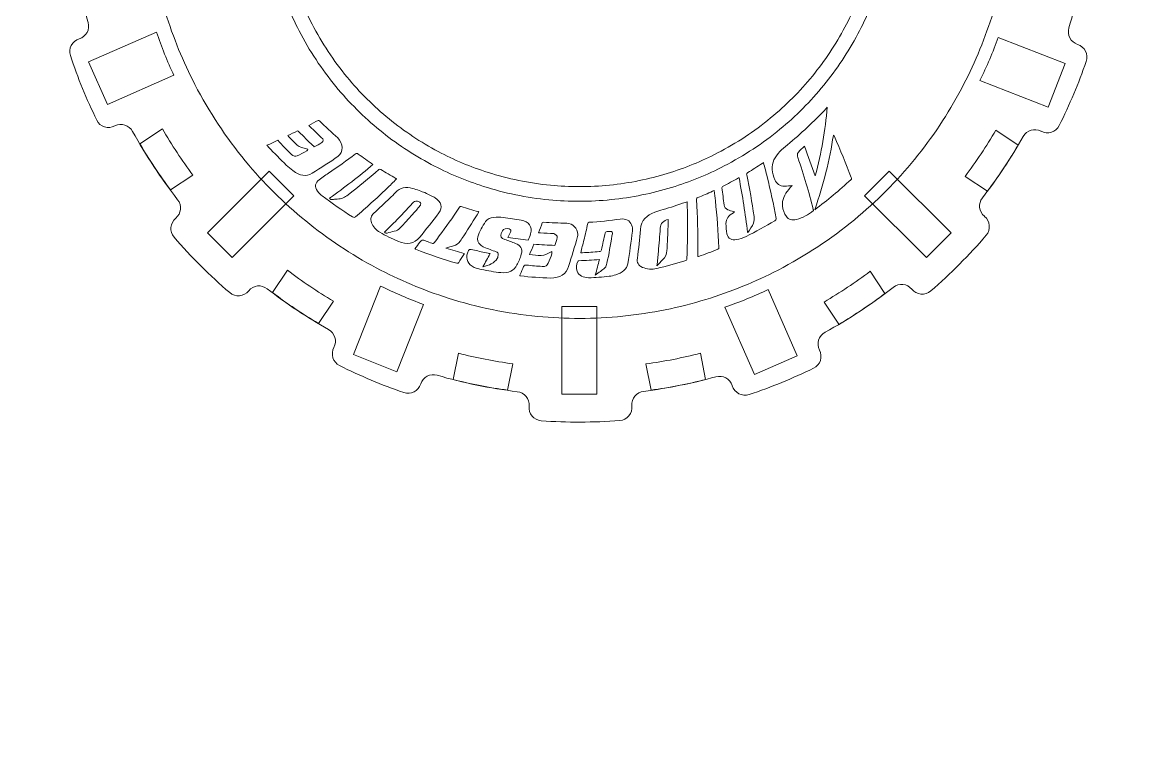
# Model space of a CAD drawing. Header units: centimetres. Extents: x -162 to 162, y -134 to 134.
# Drawn here: x 99.16 to 108.88, y -39.31 to -32.93 of the extents above; entities that cross this region are included whole.
import ezdxf

# ---------------------------------------------------------------- set-up
doc = ezdxf.new("R2010")
doc.units = ezdxf.units.CM
doc.header["$MEASUREMENT"] = 0
doc.layers.add('Capa 1', color=7, linetype='Continuous')
doc.layers.add('GUIDE', color=7, linetype='Continuous')

msp = doc.modelspace()

# ---------------------------------------------------------------- linework, layer by layer
at = {"layer": 'Capa 1', "lineweight": 9}
for points, knots in [([(103.44582, -27.34246), (103.23035, -27.36988), (103.02041, -27.41268), (102.81677, -27.46918), (102.75595, -27.48605), (102.69302, -27.4526), (102.67456, -27.39226), (102.67456, -27.39226), (102.67436, -27.3916), (102.67436, -27.3916), (102.6554, -27.32961), (102.58884, -27.29416), (102.52734, -27.31466), (102.33383, -27.37918), (102.14653, -27.45606), (101.96593, -27.54393), (101.90766, -27.57227), (101.88499, -27.64401), (101.91475, -27.70157), (101.91475, -27.70157), (101.91496, -27.70195), (101.91496, -27.70195), (101.944, -27.75811), (101.92215, -27.82628), (101.86676, -27.85675), (101.65757, -27.9718), (101.45898, -28.10274), (101.27284, -28.24834), (101.22302, -28.28731), (101.15178, -28.28058), (101.11156, -28.23176), (101.11156, -28.23176), (101.11155, -28.23175), (101.11155, -28.23175), (101.07026, -28.18163), (100.99505, -28.17434), (100.94602, -28.21691), (100.77349, -28.36669), (100.6122, -28.52859), (100.46368, -28.70138), (100.42136, -28.75061), (100.42906, -28.82574), (100.47936, -28.86679), (100.47936, -28.86679), (100.47965, -28.86701), (100.47965, -28.86701), (100.52855, -28.90693), (100.53562, -28.97794), (100.49697, -29.02786), (100.36606, -29.19698), (100.24738, -29.37564), (100.1418, -29.56231), (100.11074, -29.61724), (100.04253, -29.63821), (99.98682, -29.60859), (99.98682, -29.60859), (99.98616, -29.60824), (99.98616, -29.60824), (99.92894, -29.57782), (99.8569, -29.5997), (99.82791, -29.65766), (99.73773, -29.83793), (99.65912, -30.0246), (99.5926, -30.21652), (99.57136, -30.2778), (99.60603, -30.34475), (99.66783, -30.36442), (99.66783, -30.36442), (99.66807, -30.3645), (99.66807, -30.3645), (99.72834, -30.38367), (99.76112, -30.44729), (99.74346, -30.50803), (99.67775, -30.73407), (99.62957, -30.9669), (99.60057, -31.20492), (99.59293, -31.2677), (99.53778, -31.31343), (99.47482, -31.30735), (99.47482, -31.30735), (99.47481, -31.30734), (99.47481, -31.30734), (99.41017, -31.30109), (99.35185, -31.34895), (99.3473, -31.41373), (99.33149, -31.6383), (99.33157, -31.86656), (99.34905, -32.09735), (99.35396, -32.16209), (99.41255, -32.20997), (99.47715, -32.20343), (99.47715, -32.20343), (99.47752, -32.20339), (99.47752, -32.20339), (99.54032, -32.19704), (99.59552, -32.24242), (99.60349, -32.30503), (99.63091, -32.5205), (99.6737, -32.73042), (99.7302, -32.93407), (99.74708, -32.99489), (99.71363, -33.05783), (99.65327, -33.07629), (99.65327, -33.07629), (99.65263, -33.07649), (99.65263, -33.07649), (99.59064, -33.09544), (99.55519, -33.162), (99.57569, -33.22349), (99.6402, -33.41702), (99.71708, -33.60432), (99.80495, -33.78492), (99.8333, -33.8432), (99.90503, -33.86587), (99.96259, -33.83609), (99.96259, -33.83609), (99.96298, -33.83589), (99.96298, -33.83589), (100.01913, -33.80685), (100.0873, -33.82869), (100.11777, -33.88409), (100.23283, -34.09328), (100.36377, -34.29188), (100.50936, -34.47801), (100.54833, -34.52782), (100.5416, -34.59907), (100.49279, -34.63928), (100.49279, -34.63928), (100.49277, -34.63929), (100.49277, -34.63929), (100.44266, -34.68059), (100.43536, -34.75579), (100.47794, -34.80483), (100.62773, -34.97735), (100.78962, -35.13864), (100.9624, -35.28715), (101.01164, -35.32947), (101.08676, -35.32177), (101.12781, -35.27147), (101.12781, -35.27147), (101.12804, -35.2712), (101.12804, -35.2712), (101.16796, -35.22228), (101.23896, -35.21522), (101.28888, -35.25386), (101.45801, -35.38478), (101.63667, -35.50348), (101.82333, -35.60905), (101.87826, -35.64012), (101.89923, -35.70831), (101.86961, -35.76403), (101.86961, -35.76403), (101.86927, -35.76468), (101.86927, -35.76468), (101.83885, -35.8219), (101.86073, -35.89393), (101.91869, -35.92293), (102.09895, -36.01311), (102.28561, -36.09171), (102.47753, -36.15823), (102.53882, -36.17947), (102.60577, -36.1448), (102.62544, -36.08299), (102.62544, -36.08299), (102.62551, -36.08277), (102.62551, -36.08277), (102.64469, -36.02249), (102.70831, -35.98972), (102.76904, -36.00737), (102.99508, -36.0731), (103.22793, -36.12126), (103.46594, -36.15026), (103.52873, -36.15791), (103.57445, -36.21305), (103.56837, -36.27601), (103.56837, -36.27601), (103.56836, -36.27605), (103.56836, -36.27605), (103.56212, -36.34068), (103.60998, -36.39899), (103.67475, -36.40355), (103.89932, -36.41935), (104.12759, -36.41928), (104.35838, -36.40179), (104.42312, -36.39689), (104.47099, -36.33829), (104.46445, -36.2737), (104.46445, -36.2737), (104.46442, -36.27333), (104.46442, -36.27333), (104.45806, -36.21053), (104.50344, -36.15533), (104.56606, -36.14736), (104.78152, -36.11994), (104.99144, -36.07713), (105.19509, -36.02063), (105.25591, -36.00376), (105.31885, -36.03721), (105.33731, -36.09756), (105.33731, -36.09756), (105.33751, -36.09821), (105.33751, -36.09821), (105.35647, -36.1602), (105.42302, -36.19566), (105.48452, -36.17515), (105.67805, -36.11063), (105.86534, -36.03375), (106.04594, -35.94589), (106.10421, -35.91755), (106.12689, -35.84581), (106.09711, -35.78825), (106.09711, -35.78825), (106.09692, -35.78785), (106.09692, -35.78785), (106.06787, -35.7317), (106.08972, -35.66354), (106.14511, -35.63306), (106.3543, -35.51801), (106.55289, -35.38708), (106.73903, -35.24148), (106.78884, -35.2025), (106.86009, -35.20924), (106.90031, -35.25806), (106.90031, -35.25806), (106.90031, -35.25806), (106.90031, -35.25806), (106.9416, -35.30818), (107.0168, -35.31548), (107.06584, -35.27291), (107.23838, -35.12312), (107.39965, -34.96123), (107.54819, -34.78843), (107.5905, -34.7392), (107.58279, -34.66407), (107.5325, -34.62302), (107.5325, -34.62302), (107.53222, -34.6228), (107.53222, -34.6228), (107.4833, -34.58288), (107.47625, -34.51187), (107.51489, -34.46195), (107.64581, -34.29284), (107.76449, -34.11418), (107.87006, -33.92751), (107.90113, -33.87258), (107.96932, -33.85161), (108.02504, -33.88123), (108.02504, -33.88123), (108.0257, -33.88158), (108.0257, -33.88158), (108.08291, -33.91199), (108.15494, -33.89011), (108.18394, -33.83216), (108.27413, -33.65189), (108.35273, -33.46522), (108.41925, -33.2733), (108.44048, -33.21202), (108.40582, -33.14507), (108.34402, -33.12541), (108.34402, -33.12541), (108.34379, -33.12533), (108.34379, -33.12533), (108.28352, -33.10615), (108.25074, -33.04253), (108.2684, -32.9818), (108.33412, -32.75575), (108.38229, -32.52291), (108.41129, -32.2849), (108.41894, -32.22212), (108.47409, -32.17639), (108.53704, -32.18247), (108.53704, -32.18247), (108.53707, -32.18247), (108.53707, -32.18247), (108.60171, -32.18872), (108.66001, -32.14086), (108.66457, -32.07608), (108.68036, -31.85151), (108.68028, -31.62325), (108.66281, -31.39247), (108.6579, -31.32773), (108.59931, -31.27985), (108.53471, -31.28639), (108.53471, -31.28639), (108.53435, -31.28643), (108.53435, -31.28643), (108.47155, -31.29278), (108.41635, -31.2474), (108.40838, -31.18479), (108.38096, -30.96932), (108.33816, -30.75939), (108.28166, -30.55574), (108.26478, -30.49493), (108.29823, -30.43199), (108.35858, -30.41353), (108.35858, -30.41353), (108.35923, -30.41333), (108.35923, -30.41333), (108.42121, -30.39438), (108.45666, -30.32782), (108.43617, -30.26633), (108.37166, -30.07281), (108.29478, -29.8855), (108.20692, -29.7049), (108.17857, -29.64663), (108.10684, -29.62395), (108.04927, -29.65373), (108.04927, -29.65373), (108.04887, -29.65394), (108.04887, -29.65394), (107.99273, -29.68298), (107.92456, -29.66113), (107.89409, -29.60574), (107.77902, -29.39655), (107.6481, -29.19795), (107.50249, -29.01182), (107.46352, -28.962), (107.47026, -28.89075), (107.51908, -28.85054), (107.51908, -28.85054), (107.51908, -28.85053), (107.51908, -28.85053), (107.5692, -28.80923), (107.5765, -28.73403), (107.53393, -28.68499), (107.38414, -28.51246), (107.22224, -28.35118), (107.04945, -28.20266), (107.00022, -28.16035), (106.9251, -28.16805), (106.88406, -28.21834), (106.88406, -28.21834), (106.88382, -28.21863), (106.88382, -28.21863), (106.8439, -28.26753), (106.7729, -28.2746), (106.72299, -28.23595), (106.55387, -28.10503), (106.3752, -27.98634), (106.18853, -27.88077), (106.13361, -27.8497), (106.11264, -27.78151), (106.14225, -27.7258), (106.14225, -27.7258), (106.14261, -27.72513), (106.14261, -27.72513), (106.17301, -27.66791), (106.15113, -27.59588), (106.09318, -27.56689), (105.91291, -27.47671), (105.72624, -27.3981), (105.53431, -27.33158), (105.47303, -27.31034), (105.40608, -27.34501), (105.38642, -27.40681), (105.38642, -27.40681), (105.38634, -27.40705), (105.38634, -27.40705), (105.36716, -27.46732), (105.30355, -27.5001), (105.2428, -27.48244), (105.01677, -27.41672), (104.78394, -27.36855), (104.54593, -27.33955), (104.48314, -27.3319), (104.43742, -27.27676), (104.4435, -27.2138), (104.4435, -27.2138), (104.4435, -27.21377), (104.4435, -27.21377), (104.44974, -27.14914), (104.40188, -27.09083), (104.33712, -27.08627), (104.11254, -27.07047), (103.88427, -27.07055), (103.65349, -27.08803), (103.58876, -27.09293), (103.54087, -27.15153), (103.54741, -27.21612), (103.54741, -27.21612), (103.54745, -27.2165), (103.54745, -27.2165), (103.55381, -27.2793), (103.50844, -27.3345), (103.44582, -27.34246)], [0, 0, 0, 0, 0.0078125, 0.0078125, 0.0078125, 0.015625, 0.015625, 0.015625, 0.0234375, 0.0234375, 0.0234375, 0.03125, 0.03125, 0.03125, 0.0390625, 0.0390625, 0.0390625, 0.046875, 0.046875, 0.046875, 0.0546875, 0.0546875, 0.0546875, 0.0625, 0.0625, 0.0625, 0.0703125, 0.0703125, 0.0703125, 0.078125, 0.078125, 0.078125, 0.0859375, 0.0859375, 0.0859375, 0.09375, 0.09375, 0.09375, 0.1015625, 0.1015625, 0.1015625, 0.109375, 0.109375, 0.109375, 0.1171875, 0.1171875, 0.1171875, 0.125, 0.125, 0.125, 0.1328125, 0.1328125, 0.1328125, 0.140625, 0.140625, 0.140625, 0.1484375, 0.1484375, 0.1484375, 0.15625, 0.15625, 0.15625, 0.1640625, 0.1640625, 0.1640625, 0.171875, 0.171875, 0.171875, 0.1796875, 0.1796875, 0.1796875, 0.1875, 0.1875, 0.1875, 0.1953125, 0.1953125, 0.1953125, 0.203125, 0.203125, 0.203125, 0.2109375, 0.2109375, 0.2109375, 0.21875, 0.21875, 0.21875, 0.2265625, 0.2265625, 0.2265625, 0.234375, 0.234375, 0.234375, 0.2421875, 0.2421875, 0.2421875, 0.25, 0.25, 0.25, 0.2578125, 0.2578125, 0.2578125, 0.265625, 0.265625, 0.265625, 0.2734375, 0.2734375, 0.2734375, 0.28125, 0.28125, 0.28125, 0.2890625, 0.2890625, 0.2890625, 0.296875, 0.296875, 0.296875, 0.3046875, 0.3046875, 0.3046875, 0.3125, 0.3125, 0.3125, 0.3203125, 0.3203125, 0.3203125, 0.328125, 0.328125, 0.328125, 0.3359375, 0.3359375, 0.3359375, 0.34375, 0.34375, 0.34375, 0.3515625, 0.3515625, 0.3515625, 0.359375, 0.359375, 0.359375, 0.3671875, 0.3671875, 0.3671875, 0.375, 0.375, 0.375, 0.3828125, 0.3828125, 0.3828125, 0.390625, 0.390625, 0.390625, 0.3984375, 0.3984375, 0.3984375, 0.40625, 0.40625, 0.40625, 0.4140625, 0.4140625, 0.4140625, 0.421875, 0.421875, 0.421875, 0.4296875, 0.4296875, 0.4296875, 0.4375, 0.4375, 0.4375, 0.4453125, 0.4453125, 0.4453125, 0.453125, 0.453125, 0.453125, 0.4609375, 0.4609375, 0.4609375, 0.46875, 0.46875, 0.46875, 0.4765625, 0.4765625, 0.4765625, 0.484375, 0.484375, 0.484375, 0.4921875, 0.4921875, 0.4921875, 0.5, 0.5, 0.5, 0.5078125, 0.5078125, 0.5078125, 0.515625, 0.515625, 0.515625, 0.5234375, 0.5234375, 0.5234375, 0.53125, 0.53125, 0.53125, 0.5390625, 0.5390625, 0.5390625, 0.546875, 0.546875, 0.546875, 0.5546875, 0.5546875, 0.5546875, 0.5625, 0.5625, 0.5625, 0.5703125, 0.5703125, 0.5703125, 0.578125, 0.578125, 0.578125, 0.5859375, 0.5859375, 0.5859375, 0.59375, 0.59375, 0.59375, 0.6015625, 0.6015625, 0.6015625, 0.609375, 0.609375, 0.609375, 0.6171875, 0.6171875, 0.6171875, 0.625, 0.625, 0.625, 0.6328125, 0.6328125, 0.6328125, 0.640625, 0.640625, 0.640625, 0.6484375, 0.6484375, 0.6484375, 0.65625, 0.65625, 0.65625, 0.6640625, 0.6640625, 0.6640625, 0.671875, 0.671875, 0.671875, 0.6796875, 0.6796875, 0.6796875, 0.6875, 0.6875, 0.6875, 0.6953125, 0.6953125, 0.6953125, 0.703125, 0.703125, 0.703125, 0.7109375, 0.7109375, 0.7109375, 0.71875, 0.71875, 0.71875, 0.7265625, 0.7265625, 0.7265625, 0.734375, 0.734375, 0.734375, 0.7421875, 0.7421875, 0.7421875, 0.75, 0.75, 0.75, 0.7578125, 0.7578125, 0.7578125, 0.765625, 0.765625, 0.765625, 0.7734375, 0.7734375, 0.7734375, 0.78125, 0.78125, 0.78125, 0.7890625, 0.7890625, 0.7890625, 0.796875, 0.796875, 0.796875, 0.8046875, 0.8046875, 0.8046875, 0.8125, 0.8125, 0.8125, 0.8203125, 0.8203125, 0.8203125, 0.828125, 0.828125, 0.828125, 0.8359375, 0.8359375, 0.8359375, 0.84375, 0.84375, 0.84375, 0.8515625, 0.8515625, 0.8515625, 0.859375, 0.859375, 0.859375, 0.8671875, 0.8671875, 0.8671875, 0.875, 0.875, 0.875, 0.8828125, 0.8828125, 0.8828125, 0.890625, 0.890625, 0.890625, 0.8984375, 0.8984375, 0.8984375, 0.90625, 0.90625, 0.90625, 0.9140625, 0.9140625, 0.9140625, 0.921875, 0.921875, 0.921875, 0.9296875, 0.9296875, 0.9296875, 0.9375, 0.9375, 0.9375, 0.9453125, 0.9453125, 0.9453125, 0.953125, 0.953125, 0.953125, 0.9609375, 0.9609375, 0.9609375, 0.96875, 0.96875, 0.96875, 0.9765625, 0.9765625, 0.9765625, 0.984375, 0.984375, 0.984375, 0.9921875, 0.9921875, 0.9921875, 1, 1, 1, 1]), ([(104.80025, -29.24882), (104.95128, -29.29696), (105.09687, -29.3583), (105.23531, -29.43205), (105.38666, -29.51268), (105.52965, -29.60765), (105.66202, -29.71569), (105.79525, -29.82439), (105.9176, -29.94634), (106.02746, -30.07944), (106.14452, -30.22124), (106.24669, -30.37618), (106.33236, -30.5417), (106.40409, -30.68028), (106.46425, -30.8262), (106.51073, -30.97875), (106.55975, -31.13961), (106.59427, -31.30742), (106.61185, -31.48107), (106.62954, -31.65583), (106.62931, -31.82824), (106.61321, -31.99669), (106.59538, -32.18333), (106.55759, -32.3649), (106.50202, -32.53923), (106.45387, -32.69026), (106.39254, -32.83586), (106.3188, -32.9743), (106.23817, -33.12563), (106.1432, -33.26863), (106.03516, -33.40102), (105.92645, -33.53422), (105.8045, -33.65658), (105.67141, -33.76643), (105.52959, -33.8835), (105.37466, -33.98567), (105.20914, -34.07134), (105.07056, -34.14307), (104.92465, -34.20322), (104.77209, -34.24971), (104.61123, -34.29872), (104.44343, -34.33324), (104.26977, -34.35082), (104.09501, -34.36851), (103.92261, -34.36828), (103.75415, -34.3522), (103.56751, -34.33437), (103.38592, -34.29657), (103.2116, -34.241), (103.06057, -34.19285), (102.91498, -34.13151), (102.77655, -34.05777), (102.62519, -33.97715), (102.48221, -33.88216), (102.34983, -33.77413), (102.21662, -33.6654), (102.09426, -33.54348), (101.9844, -33.41038), (101.86734, -33.26856), (101.76516, -33.11364), (101.67949, -32.94812), (101.60777, -32.80955), (101.54762, -32.66362), (101.50113, -32.51106), (101.45212, -32.3502), (101.41759, -32.18241), (101.40001, -32.00875), (101.38231, -31.83399), (101.38257, -31.66158), (101.39865, -31.49313), (101.41648, -31.30649), (101.45428, -31.12492), (101.50984, -30.95059), (101.55799, -30.79957), (101.61932, -30.65396), (101.69306, -30.51553), (101.77369, -30.36419), (101.86867, -30.22118), (101.97671, -30.08881), (102.08542, -29.9556), (102.20737, -29.83323), (102.34046, -29.72338), (102.48229, -29.60632), (102.6372, -29.50415), (102.80272, -29.41848), (102.94131, -29.34676), (103.08722, -29.2866), (103.23979, -29.24011), (103.40064, -29.1911), (103.56844, -29.15658), (103.74209, -29.139), (103.91686, -29.12131), (104.08927, -29.12154), (104.25771, -29.13764), (104.44436, -29.15546), (104.62593, -29.19325), (104.80025, -29.24882)], [0, 0, 0, 0, 0.03125, 0.03125, 0.03125, 0.0625, 0.0625, 0.0625, 0.09375, 0.09375, 0.09375, 0.125, 0.125, 0.125, 0.15625, 0.15625, 0.15625, 0.1875, 0.1875, 0.1875, 0.21875, 0.21875, 0.21875, 0.25, 0.25, 0.25, 0.28125, 0.28125, 0.28125, 0.3125, 0.3125, 0.3125, 0.34375, 0.34375, 0.34375, 0.375, 0.375, 0.375, 0.40625, 0.40625, 0.40625, 0.4375, 0.4375, 0.4375, 0.46875, 0.46875, 0.46875, 0.5, 0.5, 0.5, 0.53125, 0.53125, 0.53125, 0.5625, 0.5625, 0.5625, 0.59375, 0.59375, 0.59375, 0.625, 0.625, 0.625, 0.65625, 0.65625, 0.65625, 0.6875, 0.6875, 0.6875, 0.71875, 0.71875, 0.71875, 0.75, 0.75, 0.75, 0.78125, 0.78125, 0.78125, 0.8125, 0.8125, 0.8125, 0.84375, 0.84375, 0.84375, 0.875, 0.875, 0.875, 0.90625, 0.90625, 0.90625, 0.9375, 0.9375, 0.9375, 0.96875, 0.96875, 0.96875, 1, 1, 1, 1]), ([(101.5223, -34.4438), (101.5223, -34.4438), (100.98348, -34.98262), (100.98348, -34.98262), (100.98348, -34.98262), (100.76822, -34.76736), (100.76822, -34.76736), (100.76822, -34.76736), (101.30704, -34.22854), (101.30704, -34.22854), (101.30704, -34.22854), (101.5223, -34.4438), (101.5223, -34.4438)], [0, 0, 0, 0, 0.25, 0.25, 0.25, 0.5, 0.5, 0.5, 0.75, 0.75, 0.75, 1, 1, 1, 1]), ([(106.70482, -34.22854), (106.70482, -34.22854), (107.24363, -34.76736), (107.24363, -34.76736), (107.24363, -34.76736), (107.02837, -34.98262), (107.02837, -34.98262), (107.02837, -34.98262), (106.48956, -34.4438), (106.48956, -34.4438), (106.48956, -34.4438), (106.70482, -34.22854), (106.70482, -34.22854)], [0, 0, 0, 0, 0.25, 0.25, 0.25, 0.5, 0.5, 0.5, 0.75, 0.75, 0.75, 1, 1, 1, 1]), ([(104.15814, -35.40951), (104.15814, -35.40951), (104.15814, -36.17151), (104.15814, -36.17151), (104.15814, -36.17151), (103.85372, -36.17151), (103.85372, -36.17151), (103.85372, -36.17151), (103.85372, -35.40951), (103.85372, -35.40951), (103.85372, -35.40951), (104.15814, -35.40951), (104.15814, -35.40951)], [0, 0, 0, 0, 0.25, 0.25, 0.25, 0.5, 0.5, 0.5, 0.75, 0.75, 0.75, 1, 1, 1, 1])]:
    msp.add_open_spline(points, degree=3, knots=knots, dxfattribs=at)
at = {"layer": 'Capa 1', "color": 4, "lineweight": 9}
for points, knots in [([(105.14832, -28.15503), (105.36554, -28.22427), (105.57492, -28.31248), (105.77402, -28.41855), (105.9917, -28.53452), (106.19734, -28.67109), (106.38772, -28.82648), (106.57932, -28.98282), (106.75529, -29.15821), (106.91329, -29.34962), (107.08164, -29.55357), (107.22859, -29.7764), (107.35181, -30.01446), (107.45496, -30.21376), (107.54148, -30.42361), (107.60833, -30.64302), (107.67884, -30.87437), (107.72848, -31.11571), (107.75376, -31.36546), (107.77921, -31.61679), (107.77887, -31.86476), (107.75572, -32.10702), (107.73007, -32.37544), (107.67573, -32.63658), (107.5958, -32.8873), (107.52656, -33.10452), (107.43836, -33.31391), (107.33229, -33.51302), (107.21633, -33.73067), (107.07975, -33.93632), (106.92437, -34.12672), (106.76802, -34.31829), (106.59263, -34.49427), (106.40121, -34.65227), (106.19726, -34.82062), (105.97444, -34.96757), (105.73638, -35.09079), (105.53707, -35.19394), (105.32723, -35.28045), (105.10782, -35.34731), (104.87648, -35.41781), (104.63514, -35.46744), (104.38538, -35.49273), (104.13404, -35.51818), (103.88609, -35.51785), (103.64382, -35.49471), (103.3754, -35.46907), (103.11423, -35.41471), (102.86352, -35.33478), (102.6463, -35.26554), (102.43693, -35.17732), (102.23784, -35.07127), (102.02015, -34.95531), (101.81452, -34.8187), (101.62413, -34.66333), (101.43254, -34.50697), (101.25656, -34.33161), (101.09856, -34.14019), (100.9302, -33.93623), (100.78326, -33.71342), (100.66004, -33.47536), (100.55689, -33.27607), (100.47039, -33.06619), (100.40353, -32.84679), (100.33303, -32.61543), (100.28337, -32.37412), (100.25809, -32.12436), (100.23264, -31.87303), (100.233, -31.62506), (100.25613, -31.3828), (100.28178, -31.11438), (100.33614, -30.85324), (100.41605, -30.60252), (100.48529, -30.38531), (100.5735, -30.17591), (100.67956, -29.97682), (100.79552, -29.75915), (100.93213, -29.55349), (101.0875, -29.36311), (101.24385, -29.17153), (101.41924, -28.99553), (101.61064, -28.83754), (101.81462, -28.66918), (102.03743, -28.52225), (102.27548, -28.39903), (102.47479, -28.29588), (102.68464, -28.20937), (102.90406, -28.14251), (103.13539, -28.07201), (103.37673, -28.02237), (103.62648, -27.99709), (103.87783, -27.97164), (104.12578, -27.97198), (104.36804, -27.99513), (104.63648, -28.02076), (104.89761, -28.07511), (105.14832, -28.15503)], [0, 0, 0, 0, 0.03125, 0.03125, 0.03125, 0.0625, 0.0625, 0.0625, 0.09375, 0.09375, 0.09375, 0.125, 0.125, 0.125, 0.15625, 0.15625, 0.15625, 0.1875, 0.1875, 0.1875, 0.21875, 0.21875, 0.21875, 0.25, 0.25, 0.25, 0.28125, 0.28125, 0.28125, 0.3125, 0.3125, 0.3125, 0.34375, 0.34375, 0.34375, 0.375, 0.375, 0.375, 0.40625, 0.40625, 0.40625, 0.4375, 0.4375, 0.4375, 0.46875, 0.46875, 0.46875, 0.5, 0.5, 0.5, 0.53125, 0.53125, 0.53125, 0.5625, 0.5625, 0.5625, 0.59375, 0.59375, 0.59375, 0.625, 0.625, 0.625, 0.65625, 0.65625, 0.65625, 0.6875, 0.6875, 0.6875, 0.71875, 0.71875, 0.71875, 0.75, 0.75, 0.75, 0.78125, 0.78125, 0.78125, 0.8125, 0.8125, 0.8125, 0.84375, 0.84375, 0.84375, 0.875, 0.875, 0.875, 0.90625, 0.90625, 0.90625, 0.9375, 0.9375, 0.9375, 0.96875, 0.96875, 0.96875, 1, 1, 1, 1]), ([(104.83889, -29.12737), (104.99728, -29.17786), (105.14995, -29.24218), (105.29512, -29.31952), (105.45384, -29.40407), (105.60378, -29.50366), (105.7426, -29.61696), (105.8823, -29.73095), (106.01061, -29.85883), (106.12581, -29.9984), (106.24857, -30.14711), (106.35571, -30.30959), (106.44555, -30.48316), (106.52076, -30.62848), (106.58385, -30.7815), (106.6326, -30.94147), (106.68401, -31.11016), (106.7202, -31.28613), (106.73864, -31.46823), (106.75719, -31.6515), (106.75694, -31.8323), (106.74006, -32.00894), (106.72136, -32.20466), (106.68174, -32.39506), (106.62346, -32.57787), (106.57297, -32.73626), (106.50866, -32.88894), (106.43132, -33.03411), (106.34677, -33.19281), (106.24718, -33.34276), (106.13389, -33.48159), (106.01989, -33.62128), (105.89201, -33.74959), (105.75244, -33.86479), (105.60372, -33.98755), (105.44125, -34.09469), (105.26768, -34.18453), (105.12235, -34.25975), (104.96935, -34.32282), (104.80937, -34.37158), (104.64068, -34.42298), (104.46471, -34.45917), (104.2826, -34.47761), (104.09934, -34.49616), (103.91855, -34.49592), (103.7419, -34.47905), (103.54618, -34.46036), (103.35575, -34.42072), (103.17295, -34.36244), (103.01457, -34.31196), (102.8619, -34.24763), (102.71674, -34.1703), (102.55801, -34.08575), (102.40808, -33.98615), (102.26925, -33.87286), (102.12956, -33.75885), (102.00124, -33.63099), (101.88604, -33.49142), (101.76329, -33.3427), (101.65614, -33.18023), (101.5663, -33.00666), (101.49109, -32.86135), (101.42801, -32.70832), (101.37926, -32.54834), (101.32786, -32.37965), (101.29165, -32.20369), (101.27322, -32.02159), (101.25466, -31.83832), (101.25493, -31.65752), (101.27179, -31.48088), (101.29049, -31.28516), (101.33013, -31.09476), (101.38839, -30.91195), (101.43888, -30.75357), (101.5032, -30.60088), (101.58053, -30.45572), (101.66508, -30.29701), (101.76469, -30.14705), (101.87798, -30.00823), (101.99198, -29.86854), (102.11986, -29.74022), (102.25942, -29.62502), (102.40815, -29.50226), (102.57061, -29.39513), (102.74418, -29.30529), (102.88951, -29.23007), (103.04252, -29.16699), (103.20251, -29.11824), (103.37118, -29.06684), (103.54716, -29.03065), (103.72926, -29.01221), (103.91252, -28.99366), (104.09332, -28.99391), (104.26996, -29.01078), (104.46569, -29.02948), (104.65609, -29.0691), (104.83889, -29.12737)], [0, 0, 0, 0, 0.03125, 0.03125, 0.03125, 0.0625, 0.0625, 0.0625, 0.09375, 0.09375, 0.09375, 0.125, 0.125, 0.125, 0.15625, 0.15625, 0.15625, 0.1875, 0.1875, 0.1875, 0.21875, 0.21875, 0.21875, 0.25, 0.25, 0.25, 0.28125, 0.28125, 0.28125, 0.3125, 0.3125, 0.3125, 0.34375, 0.34375, 0.34375, 0.375, 0.375, 0.375, 0.40625, 0.40625, 0.40625, 0.4375, 0.4375, 0.4375, 0.46875, 0.46875, 0.46875, 0.5, 0.5, 0.5, 0.53125, 0.53125, 0.53125, 0.5625, 0.5625, 0.5625, 0.59375, 0.59375, 0.59375, 0.625, 0.625, 0.625, 0.65625, 0.65625, 0.65625, 0.6875, 0.6875, 0.6875, 0.71875, 0.71875, 0.71875, 0.75, 0.75, 0.75, 0.78125, 0.78125, 0.78125, 0.8125, 0.8125, 0.8125, 0.84375, 0.84375, 0.84375, 0.875, 0.875, 0.875, 0.90625, 0.90625, 0.90625, 0.9375, 0.9375, 0.9375, 0.96875, 0.96875, 0.96875, 1, 1, 1, 1]), ([(100.47712, -33.39474), (100.47712, -33.39474), (99.89748, -33.64904), (99.89748, -33.64904), (99.89748, -33.64904), (99.73439, -33.27724), (99.73439, -33.27724), (99.73439, -33.27724), (100.32454, -33.01856), (100.32454, -33.01856), (100.36838, -33.14746), (100.42013, -33.27286), (100.47712, -33.39474)], [0, 0, 0, 0, 0.25, 0.25, 0.25, 0.5, 0.5, 0.5, 0.75, 0.75, 0.75, 1, 1, 1, 1]), ([(108.23592, -33.29303), (108.23592, -33.29303), (108.0886, -33.67097), (108.0886, -33.67097), (108.0886, -33.67097), (107.49406, -33.43859), (107.49406, -33.43859), (107.55369, -33.31671), (107.60631, -33.19218), (107.65279, -33.06415), (107.65279, -33.06415), (108.23592, -33.29303), (108.23592, -33.29303)], [0, 0, 0, 0, 0.25, 0.25, 0.25, 0.5, 0.5, 0.5, 0.75, 0.75, 0.75, 1, 1, 1, 1]), ([(100.37656, -33.86185), (100.37656, -33.86185), (100.18123, -33.99128), (100.18123, -33.99128), (100.26293, -34.13015), (100.35125, -34.26466), (100.44711, -34.39332), (100.44711, -34.39332), (100.64227, -34.26404), (100.64227, -34.26404), (100.54604, -34.13566), (100.45785, -34.00103), (100.37656, -33.86185)], [0, 0, 0, 0, 0.25, 0.25, 0.25, 0.5, 0.5, 0.5, 0.75, 0.75, 0.75, 1, 1, 1, 1]), ([(107.36457, -34.27478), (107.36457, -34.27478), (107.55845, -34.40416), (107.55845, -34.40416), (107.65476, -34.27573), (107.7436, -34.14151), (107.82577, -34.00284), (107.82577, -34.00284), (107.63201, -33.87354), (107.63201, -33.87354), (107.55023, -34.0125), (107.46126, -34.14665), (107.36457, -34.27478)], [0, 0, 0, 0, 0.25, 0.25, 0.25, 0.5, 0.5, 0.5, 0.75, 0.75, 0.75, 1, 1, 1, 1]), ([(101.46548, -35.09233), (101.46548, -35.09233), (101.33481, -35.28655), (101.33481, -35.28655), (101.46285, -35.38331), (101.59637, -35.47309), (101.73471, -35.55575), (101.73471, -35.55575), (101.86529, -35.36168), (101.86529, -35.36168), (101.72668, -35.27939), (101.59321, -35.18951), (101.46548, -35.09233)], [0, 0, 0, 0, 0.25, 0.25, 0.25, 0.5, 0.5, 0.5, 0.75, 0.75, 0.75, 1, 1, 1, 1]), ([(106.13665, -35.36935), (106.13665, -35.36935), (106.266, -35.56318), (106.266, -35.56318), (106.40463, -35.48096), (106.5388, -35.39203), (106.66719, -35.29567), (106.66719, -35.29567), (106.53777, -35.10178), (106.53777, -35.10178), (106.40969, -35.1985), (106.27558, -35.28756), (106.13665, -35.36935)], [0, 0, 0, 0, 0.25, 0.25, 0.25, 0.5, 0.5, 0.5, 0.75, 0.75, 0.75, 1, 1, 1, 1]), ([(102.65007, -35.39056), (102.65007, -35.39056), (102.41681, -35.97635), (102.41681, -35.97635), (102.41681, -35.97635), (102.03888, -35.8255), (102.03888, -35.8255), (102.03888, -35.8255), (102.27651, -35.23009), (102.27651, -35.23009), (102.39752, -35.28973), (102.52203, -35.34321), (102.65007, -35.39056)], [0, 0, 0, 0, 0.25, 0.25, 0.25, 0.5, 0.5, 0.5, 0.75, 0.75, 0.75, 1, 1, 1, 1]), ([(105.90248, -35.83691), (105.90248, -35.83691), (105.53067, -36.00003), (105.53067, -36.00003), (105.53067, -36.00003), (105.27375, -35.41424), (105.27375, -35.41424), (105.40265, -35.36952), (105.52806, -35.31867), (105.64994, -35.26079), (105.64994, -35.26079), (105.90248, -35.83691), (105.90248, -35.83691)], [0, 0, 0, 0, 0.25, 0.25, 0.25, 0.5, 0.5, 0.5, 0.75, 0.75, 0.75, 1, 1, 1, 1]), ([(102.95348, -35.81544), (102.95348, -35.81544), (102.90801, -36.04432), (102.90801, -36.04432), (103.06257, -36.0837), (103.22058, -36.11424), (103.38115, -36.13693), (103.38115, -36.13693), (103.42665, -35.90791), (103.42665, -35.90791), (103.26594, -35.88568), (103.10784, -35.85532), (102.95348, -35.81544)], [0, 0, 0, 0, 0.25, 0.25, 0.25, 0.5, 0.5, 0.5, 0.75, 0.75, 0.75, 1, 1, 1, 1]), ([(104.58647, -35.90819), (104.58647, -35.90819), (104.63177, -36.13702), (104.63177, -36.13702), (104.79233, -36.11436), (104.95034, -36.08384), (105.10489, -36.04448), (105.10489, -36.04448), (105.05967, -35.81605), (105.05967, -35.81605), (104.90532, -35.85583), (104.74717, -35.88604), (104.58647, -35.90819)], [0, 0, 0, 0, 0.25, 0.25, 0.25, 0.5, 0.5, 0.5, 0.75, 0.75, 0.75, 1, 1, 1, 1])]:
    msp.add_open_spline(points, degree=3, knots=knots, dxfattribs=at)
at = {"layer": 'Capa 1', "color": 2, "lineweight": 9}
for points, knots in [([(105.85792, -34.35365), (105.83704, -34.35659), (105.81516, -34.36141), (105.79426, -34.36148), (105.75048, -34.3616), (105.72279, -34.34048), (105.70779, -34.30428), (105.69617, -34.27628), (105.6876, -34.24738), (105.68516, -34.21599), (105.68048, -34.15516), (105.70664, -34.10489), (105.75176, -34.05962), (105.77253, -34.03879), (105.79453, -34.0187), (105.81738, -34.00005), (105.93469, -33.90435), (106.04738, -33.79942), (106.15364, -33.68425), (106.15638, -33.68129), (106.15933, -33.67855), (106.16475, -33.6731), (106.1478, -33.87141), (106.11315, -34.07011), (106.06029, -34.26894), (106.05948, -34.26918), (106.05867, -34.26941), (106.05786, -34.26965), (106.02935, -34.18413), (105.99906, -34.09959), (105.96556, -34.01277), (105.94735, -34.03073), (105.92909, -34.04583), (105.91395, -34.06333), (105.90099, -34.07828), (105.90305, -34.09508), (105.90849, -34.11083), (105.9346, -34.18627), (105.95889, -34.26268), (105.98176, -34.33982), (106.0036, -34.41347), (106.02403, -34.48783), (106.04307, -34.56284), (106.04386, -34.56597), (106.04448, -34.56917), (106.04529, -34.57289), (105.99884, -34.60748), (105.95047, -34.63625), (105.89729, -34.6506), (105.85678, -34.6615), (105.82858, -34.65046), (105.80927, -34.62533), (105.78879, -34.5987), (105.77873, -34.56686), (105.77487, -34.53196), (105.7692, -34.48012), (105.79367, -34.43378), (105.8292, -34.3883), (105.83886, -34.37595), (105.84935, -34.3641), (105.85792, -34.35365)], [0, 0, 0, 0, 0.05, 0.05, 0.05, 0.1, 0.1, 0.1, 0.15, 0.15, 0.15, 0.2, 0.2, 0.2, 0.25, 0.25, 0.25, 0.3, 0.3, 0.3, 0.35, 0.35, 0.35, 0.4, 0.4, 0.4, 0.45, 0.45, 0.45, 0.5, 0.5, 0.5, 0.55, 0.55, 0.55, 0.6, 0.6, 0.6, 0.65, 0.65, 0.65, 0.7, 0.7, 0.7, 0.75, 0.75, 0.75, 0.8, 0.8, 0.8, 0.85, 0.85, 0.85, 0.9, 0.9, 0.9, 0.95, 0.95, 0.95, 1, 1, 1, 1]), ([(101.65179, -33.83047), (101.67983, -33.81559), (101.70594, -33.8012), (101.7323, -33.78726), (101.73461, -33.78604), (101.74066, -33.78794), (101.7431, -33.79036), (101.79528, -33.84218), (101.84961, -33.89078), (101.90271, -33.93993), (101.95196, -33.98555), (101.95398, -34.06612), (101.90594, -34.10022), (101.83226, -34.15153), (101.75614, -34.19999), (101.67956, -34.24798), (101.62955, -34.27944), (101.57337, -34.27169), (101.51283, -34.22501), (101.4931, -34.20977), (101.47368, -34.19365), (101.45538, -34.17632), (101.40259, -34.12631), (101.35147, -34.07373), (101.30136, -34.01948), (101.2974, -34.01519), (101.29345, -34.01091), (101.28712, -34.00398), (101.31896, -33.98961), (101.34924, -33.97559), (101.38019, -33.96091), (101.40035, -33.98258), (101.42034, -34.00355), (101.44052, -34.02419), (101.4604, -34.04452), (101.48032, -34.06472), (101.50076, -34.08422), (101.51777, -34.10043), (101.53331, -34.10409), (101.54958, -34.09624), (101.57792, -34.08256), (101.60611, -34.06866), (101.63353, -34.05364), (101.63784, -34.05128), (101.63913, -34.04451), (101.64302, -34.0377), (101.62576, -34.03358), (101.61295, -34.03032), (101.60013, -34.02714), (101.57674, -34.02132), (101.55552, -34.00896), (101.53682, -33.99047), (101.51402, -33.96792), (101.4916, -33.94481), (101.46826, -33.9202), (101.49688, -33.90643), (101.52429, -33.89261), (101.55213, -33.87955), (101.55449, -33.87845), (101.5617, -33.88303), (101.56514, -33.88653), (101.60501, -33.92704), (101.64534, -33.9666), (101.68648, -34.00483), (101.69035, -34.00843), (101.69423, -34.01202), (101.69891, -34.01633), (101.72088, -34.00457), (101.74307, -33.99384), (101.76347, -33.98068), (101.78225, -33.96851), (101.7806, -33.95463), (101.75997, -33.9353), (101.72782, -33.90511), (101.69571, -33.87456), (101.66425, -33.84303), (101.66062, -33.83938), (101.65698, -33.83573), (101.65179, -33.83047)], [0, 0, 0, 0, 0.0384615, 0.0384615, 0.0384615, 0.0769231, 0.0769231, 0.0769231, 0.1153846, 0.1153846, 0.1153846, 0.1538462, 0.1538462, 0.1538462, 0.1923077, 0.1923077, 0.1923077, 0.2307692, 0.2307692, 0.2307692, 0.2692308, 0.2692308, 0.2692308, 0.3076923, 0.3076923, 0.3076923, 0.3461538, 0.3461538, 0.3461538, 0.3846154, 0.3846154, 0.3846154, 0.4230769, 0.4230769, 0.4230769, 0.4615385, 0.4615385, 0.4615385, 0.5, 0.5, 0.5, 0.5384615, 0.5384615, 0.5384615, 0.5769231, 0.5769231, 0.5769231, 0.6153846, 0.6153846, 0.6153846, 0.6538462, 0.6538462, 0.6538462, 0.6923077, 0.6923077, 0.6923077, 0.7307692, 0.7307692, 0.7307692, 0.7692308, 0.7692308, 0.7692308, 0.8076923, 0.8076923, 0.8076923, 0.8461538, 0.8461538, 0.8461538, 0.8846154, 0.8846154, 0.8846154, 0.9230769, 0.9230769, 0.9230769, 0.9615385, 0.9615385, 0.9615385, 1, 1, 1, 1]), ([(106.22041, -33.91707), (106.2224, -33.92073), (106.2246, -33.92426), (106.22633, -33.92809), (106.27892, -34.04479), (106.3279, -34.16401), (106.37305, -34.28559), (106.37502, -34.29091), (106.37891, -34.2954), (106.36994, -34.30372), (106.26985, -34.39625), (106.16637, -34.48269), (106.05546, -34.56509), (106.1316, -34.34734), (106.18486, -34.13144), (106.21785, -33.91794), (106.2187, -33.91765), (106.21956, -33.91736), (106.22041, -33.91707)], [0, 0, 0, 0, 0.1666667, 0.1666667, 0.1666667, 0.3333333, 0.3333333, 0.3333333, 0.5, 0.5, 0.5, 0.6666667, 0.6666667, 0.6666667, 0.8333333, 0.8333333, 0.8333333, 1, 1, 1, 1]), ([(102.20984, -34.17066), (102.08808, -34.27446), (101.96265, -34.37202), (101.83266, -34.46422), (101.83727, -34.47583), (101.84408, -34.47842), (101.85412, -34.47694), (101.86835, -34.47486), (101.88288, -34.47317), (101.89767, -34.47287), (101.93636, -34.47207), (101.96592, -34.4576), (101.99264, -34.43676), (102.08429, -34.36527), (102.17434, -34.29232), (102.26099, -34.21624), (102.26568, -34.21212), (102.26924, -34.20892), (102.27695, -34.21385), (102.32029, -34.24155), (102.36446, -34.26754), (102.40896, -34.29255), (102.41073, -34.29355), (102.41226, -34.29502), (102.41481, -34.29696), (102.38609, -34.32598), (102.35762, -34.35421), (102.32872, -34.38208), (102.2412, -34.4665), (102.15035, -34.54822), (102.0569, -34.62763), (102.04892, -34.63441), (102.04283, -34.63481), (102.03116, -34.6274), (101.94144, -34.5704), (101.85322, -34.50964), (101.76748, -34.44401), (101.75691, -34.43592), (101.74643, -34.42726), (101.73731, -34.41768), (101.70276, -34.38135), (101.69934, -34.34069), (101.7312, -34.31326), (101.75925, -34.28894), (101.79068, -34.26795), (101.8217, -34.24686), (101.90187, -34.19242), (101.98116, -34.13707), (102.05785, -34.07891), (102.06625, -34.07254), (102.07191, -34.0728), (102.08148, -34.0801), (102.12255, -34.11138), (102.16481, -34.14068), (102.20984, -34.17066)], [0, 0, 0, 0, 0.0555556, 0.0555556, 0.0555556, 0.1111111, 0.1111111, 0.1111111, 0.1666667, 0.1666667, 0.1666667, 0.2222222, 0.2222222, 0.2222222, 0.2777778, 0.2777778, 0.2777778, 0.3333333, 0.3333333, 0.3333333, 0.3888889, 0.3888889, 0.3888889, 0.4444444, 0.4444444, 0.4444444, 0.5, 0.5, 0.5, 0.5555556, 0.5555556, 0.5555556, 0.6111111, 0.6111111, 0.6111111, 0.6666667, 0.6666667, 0.6666667, 0.7222222, 0.7222222, 0.7222222, 0.7777778, 0.7777778, 0.7777778, 0.8333333, 0.8333333, 0.8333333, 0.8888889, 0.8888889, 0.8888889, 0.9444444, 0.9444444, 0.9444444, 1, 1, 1, 1]), ([(105.47404, -34.76274), (105.49099, -34.73612), (105.51083, -34.70993), (105.52243, -34.68222), (105.53012, -34.66388), (105.52965, -34.64267), (105.52715, -34.62429), (105.51049, -34.50174), (105.4887, -34.38079), (105.4632, -34.2613), (105.46114, -34.25164), (105.46336, -34.24699), (105.47259, -34.24155), (105.51487, -34.21664), (105.55627, -34.18984), (105.59734, -34.16228), (105.60088, -34.1599), (105.60461, -34.15784), (105.60934, -34.15495), (105.62075, -34.19684), (105.63147, -34.23772), (105.64162, -34.27884), (105.671, -34.3979), (105.69655, -34.5186), (105.71897, -34.64049), (105.72073, -34.65009), (105.71854, -34.65522), (105.70772, -34.66168), (105.62583, -34.71052), (105.5428, -34.75643), (105.45827, -34.79832), (105.43085, -34.81191), (105.40239, -34.82076), (105.37292, -34.82552), (105.33489, -34.83169), (105.29997, -34.82085), (105.28997, -34.7744), (105.28385, -34.7463), (105.28333, -34.71625), (105.2827, -34.68675), (105.28187, -34.64474), (105.30658, -34.61448), (105.34776, -34.59207), (105.35058, -34.59053), (105.35333, -34.58884), (105.35783, -34.5862), (105.35393, -34.58452), (105.35128, -34.58311), (105.34839, -34.58216), (105.33193, -34.57676), (105.31527, -34.57177), (105.29926, -34.56564), (105.28014, -34.55832), (105.26868, -34.54492), (105.26646, -34.52491), (105.26081, -34.47433), (105.25433, -34.42397), (105.24777, -34.37369), (105.24735, -34.37046), (105.25012, -34.36446), (105.25296, -34.36301), (105.29976, -34.33931), (105.34634, -34.31484), (105.3924, -34.28901), (105.39308, -34.28863), (105.39404, -34.28881), (105.39646, -34.28856), (105.42716, -34.4442), (105.45178, -34.60235), (105.47013, -34.76234), (105.47144, -34.76248), (105.47274, -34.76261), (105.47404, -34.76274)], [0, 0, 0, 0, 0.0416667, 0.0416667, 0.0416667, 0.0833333, 0.0833333, 0.0833333, 0.125, 0.125, 0.125, 0.1666667, 0.1666667, 0.1666667, 0.2083333, 0.2083333, 0.2083333, 0.25, 0.25, 0.25, 0.2916667, 0.2916667, 0.2916667, 0.3333333, 0.3333333, 0.3333333, 0.375, 0.375, 0.375, 0.4166667, 0.4166667, 0.4166667, 0.4583333, 0.4583333, 0.4583333, 0.5, 0.5, 0.5, 0.5416667, 0.5416667, 0.5416667, 0.5833333, 0.5833333, 0.5833333, 0.625, 0.625, 0.625, 0.6666667, 0.6666667, 0.6666667, 0.7083333, 0.7083333, 0.7083333, 0.75, 0.75, 0.75, 0.7916667, 0.7916667, 0.7916667, 0.8333333, 0.8333333, 0.8333333, 0.875, 0.875, 0.875, 0.9166667, 0.9166667, 0.9166667, 0.9583333, 0.9583333, 0.9583333, 1, 1, 1, 1]), ([(102.66178, -34.41675), (102.69762, -34.4353), (102.72624, -34.44674), (102.75226, -34.46233), (102.8047, -34.49362), (102.81744, -34.54867), (102.78334, -34.59385), (102.72879, -34.66534), (102.67316, -34.7363), (102.61552, -34.80601), (102.57023, -34.86096), (102.50873, -34.87424), (102.42727, -34.83991), (102.37341, -34.81711), (102.32041, -34.79104), (102.26932, -34.7617), (102.23505, -34.74202), (102.21192, -34.71157), (102.19729, -34.67893), (102.18179, -34.64428), (102.19422, -34.6175), (102.21661, -34.59645), (102.26346, -34.5524), (102.31079, -34.50885), (102.35668, -34.46409), (102.37312, -34.44807), (102.39017, -34.43257), (102.40561, -34.41573), (102.44513, -34.37281), (102.49622, -34.36327), (102.55504, -34.3797), (102.59413, -34.39063), (102.63202, -34.40688), (102.66178, -34.41675)], [0, 0, 0, 0, 0.0909091, 0.0909091, 0.0909091, 0.1818182, 0.1818182, 0.1818182, 0.2727273, 0.2727273, 0.2727273, 0.3636364, 0.3636364, 0.3636364, 0.4545455, 0.4545455, 0.4545455, 0.5454545, 0.5454545, 0.5454545, 0.6363636, 0.6363636, 0.6363636, 0.7272727, 0.7272727, 0.7272727, 0.8181818, 0.8181818, 0.8181818, 0.9090909, 0.9090909, 0.9090909, 1, 1, 1, 1]), ([(105.17951, -34.39795), (105.18352, -34.42903), (105.18712, -34.45783), (105.1903, -34.48673), (105.2051, -34.62138), (105.21529, -34.75726), (105.22106, -34.89408), (105.22133, -34.90032), (105.22221, -34.90542), (105.21241, -34.90933), (105.15679, -34.93145), (105.10092, -34.95262), (105.04459, -34.97209), (105.0428, -34.9727), (105.04087, -34.97288), (105.03706, -34.97366), (105.03736, -34.95232), (105.0374, -34.93154), (105.03762, -34.91074), (105.03917, -34.76545), (105.03554, -34.62096), (105.02618, -34.47768), (105.02552, -34.46754), (105.02832, -34.46287), (105.03865, -34.45885), (105.08149, -34.44218), (105.12369, -34.42359), (105.16569, -34.40434), (105.16957, -34.40256), (105.17345, -34.40077), (105.17951, -34.39795)], [0, 0, 0, 0, 0.1, 0.1, 0.1, 0.2, 0.2, 0.2, 0.3, 0.3, 0.3, 0.4, 0.4, 0.4, 0.5, 0.5, 0.5, 0.6, 0.6, 0.6, 0.7, 0.7, 0.7, 0.8, 0.8, 0.8, 0.9, 0.9, 0.9, 1, 1, 1, 1]), ([(102.31144, -34.76), (102.31776, -34.77062), (102.32439, -34.77167), (102.3335, -34.76897), (102.35397, -34.7629), (102.37421, -34.75598), (102.39563, -34.75234), (102.41657, -34.74877), (102.43182, -34.73963), (102.44434, -34.72635), (102.4823, -34.68607), (102.51945, -34.6452), (102.55602, -34.60396), (102.57706, -34.58022), (102.59801, -34.55643), (102.61861, -34.53239), (102.62495, -34.52499), (102.62791, -34.51617), (102.62259, -34.50669), (102.61717, -34.49705), (102.60788, -34.49353), (102.59637, -34.49193), (102.57728, -34.48927), (102.56512, -34.49581), (102.55393, -34.50839), (102.50502, -34.56333), (102.45404, -34.61674), (102.40217, -34.66952), (102.37236, -34.69986), (102.34225, -34.72998), (102.31144, -34.76)], [0, 0, 0, 0, 0.1, 0.1, 0.1, 0.2, 0.2, 0.2, 0.3, 0.3, 0.3, 0.4, 0.4, 0.4, 0.5, 0.5, 0.5, 0.6, 0.6, 0.6, 0.7, 0.7, 0.7, 0.8, 0.8, 0.8, 0.9, 0.9, 0.9, 1, 1, 1, 1]), ([(104.94399, -34.4956), (104.9454, -34.53006), (104.9465, -34.56228), (104.9472, -34.59456), (104.95005, -34.72644), (104.94823, -34.85913), (104.94254, -34.99231), (104.94208, -35.00325), (104.93759, -35.0077), (104.92507, -35.01147), (104.84414, -35.03573), (104.76268, -35.05743), (104.68081, -35.07669), (104.63591, -35.08725), (104.59397, -35.08302), (104.55539, -35.06755), (104.51694, -35.05207), (104.50722, -35.02202), (104.51129, -34.98826), (104.52137, -34.90466), (104.53298, -34.82114), (104.53868, -34.73764), (104.54458, -34.65443), (104.59557, -34.61436), (104.66205, -34.58784), (104.68568, -34.57844), (104.71031, -34.57114), (104.73478, -34.56394), (104.79977, -34.54481), (104.86451, -34.52428), (104.92858, -34.5012), (104.93295, -34.49963), (104.93733, -34.49804), (104.94399, -34.4956)], [0, 0, 0, 0, 0.0909091, 0.0909091, 0.0909091, 0.1818182, 0.1818182, 0.1818182, 0.2727273, 0.2727273, 0.2727273, 0.3636364, 0.3636364, 0.3636364, 0.4545455, 0.4545455, 0.4545455, 0.5454545, 0.5454545, 0.5454545, 0.6363636, 0.6363636, 0.6363636, 0.7272727, 0.7272727, 0.7272727, 0.8181818, 0.8181818, 0.8181818, 0.9090909, 0.9090909, 0.9090909, 1, 1, 1, 1]), ([(103.13169, -34.58455), (103.08916, -34.65509), (103.04558, -34.72386), (103.0004, -34.79184), (102.98981, -34.80777), (102.97938, -34.8238), (102.96826, -34.83943), (102.95448, -34.85882), (102.93591, -34.87333), (102.90978, -34.88022), (102.88885, -34.88574), (102.86836, -34.89232), (102.84413, -34.89904), (102.89903, -34.91685), (102.95092, -34.93224), (103.00403, -34.94667), (103.00264, -34.95033), (103.0021, -34.95296), (103.00073, -34.95516), (102.986, -34.97891), (102.97095, -35.00251), (102.95581, -35.02606), (102.95242, -35.03134), (102.94928, -35.03488), (102.93949, -35.03207), (102.81824, -34.99726), (102.6983, -34.95622), (102.58039, -34.90835), (102.5786, -34.90763), (102.57697, -34.90652), (102.57378, -34.90478), (102.589, -34.88598), (102.60377, -34.86735), (102.6186, -34.84878), (102.63759, -34.82494), (102.63755, -34.82511), (102.67191, -34.83843), (102.68853, -34.84483), (102.70537, -34.85061), (102.72178, -34.8574), (102.73146, -34.86141), (102.73647, -34.86023), (102.74184, -34.8532), (102.8021, -34.77422), (102.86057, -34.69424), (102.91657, -34.61298), (102.93231, -34.59013), (102.94785, -34.56718), (102.96311, -34.54407), (102.96641, -34.53907), (102.96946, -34.53613), (102.97712, -34.53862), (103.02628, -34.55462), (103.07592, -34.56879), (103.12573, -34.5819), (103.1273, -34.58232), (103.12875, -34.58323), (103.13169, -34.58455)], [0, 0, 0, 0, 0.0526316, 0.0526316, 0.0526316, 0.1052632, 0.1052632, 0.1052632, 0.1578947, 0.1578947, 0.1578947, 0.2105263, 0.2105263, 0.2105263, 0.2631579, 0.2631579, 0.2631579, 0.3157895, 0.3157895, 0.3157895, 0.3684211, 0.3684211, 0.3684211, 0.4210526, 0.4210526, 0.4210526, 0.4736842, 0.4736842, 0.4736842, 0.5263158, 0.5263158, 0.5263158, 0.5789474, 0.5789474, 0.5789474, 0.6315789, 0.6315789, 0.6315789, 0.6842105, 0.6842105, 0.6842105, 0.7368421, 0.7368421, 0.7368421, 0.7894737, 0.7894737, 0.7894737, 0.8421053, 0.8421053, 0.8421053, 0.8947368, 0.8947368, 0.8947368, 0.9473684, 0.9473684, 0.9473684, 1, 1, 1, 1]), ([(103.22972, -34.94803), (103.20851, -34.9874), (103.18791, -35.02467), (103.16607, -35.06322), (103.21943, -35.04961), (103.26726, -35.03203), (103.29141, -34.98972), (103.29773, -34.97867), (103.29962, -34.96505), (103.30061, -34.95228), (103.3013, -34.94335), (103.29454, -34.93611), (103.28321, -34.93215), (103.24699, -34.9195), (103.2111, -34.90603), (103.17597, -34.8911), (103.16517, -34.88651), (103.15505, -34.87964), (103.1462, -34.87233), (103.12159, -34.85199), (103.11316, -34.82764), (103.12164, -34.80041), (103.13646, -34.75277), (103.16188, -34.70998), (103.18958, -34.66857), (103.20529, -34.64517), (103.23187, -34.63504), (103.26043, -34.63296), (103.28847, -34.63095), (103.31732, -34.62951), (103.34499, -34.63316), (103.39703, -34.64005), (103.44901, -34.64823), (103.50073, -34.65694), (103.56812, -34.66819), (103.60009, -34.71409), (103.58193, -34.77594), (103.57638, -34.79448), (103.56794, -34.81225), (103.56057, -34.83062), (103.50174, -34.82439), (103.44398, -34.8167), (103.38389, -34.80697), (103.39163, -34.79124), (103.39854, -34.77593), (103.40639, -34.76106), (103.41408, -34.74646), (103.41114, -34.73883), (103.39414, -34.73218), (103.3729, -34.72387), (103.348, -34.73141), (103.33619, -34.75055), (103.33205, -34.75729), (103.32884, -34.76479), (103.32681, -34.77235), (103.3188, -34.802), (103.32532, -34.81158), (103.35807, -34.82364), (103.38946, -34.83513), (103.42114, -34.84634), (103.45185, -34.85939), (103.49146, -34.87623), (103.51464, -34.90112), (103.50115, -34.95397), (103.49292, -34.98594), (103.47798, -35.01663), (103.46308, -35.0468), (103.43857, -35.0967), (103.38938, -35.11958), (103.32359, -35.11328), (103.26707, -35.10785), (103.21084, -35.09682), (103.15487, -35.08552), (103.1334, -35.08118), (103.11136, -35.07656), (103.09137, -35.06831), (103.03641, -35.04561), (103.01353, -34.99282), (103.03287, -34.94317), (103.04725, -34.90568), (103.04716, -34.90593), (103.09241, -34.91722), (103.13209, -34.927), (103.17192, -34.93605), (103.21185, -34.94436), (103.21682, -34.9454), (103.22179, -34.94643), (103.22972, -34.94803)], [0, 0, 0, 0, 0.0344828, 0.0344828, 0.0344828, 0.0689655, 0.0689655, 0.0689655, 0.1034483, 0.1034483, 0.1034483, 0.137931, 0.137931, 0.137931, 0.1724138, 0.1724138, 0.1724138, 0.2068966, 0.2068966, 0.2068966, 0.2413793, 0.2413793, 0.2413793, 0.2758621, 0.2758621, 0.2758621, 0.3103448, 0.3103448, 0.3103448, 0.3448276, 0.3448276, 0.3448276, 0.3793103, 0.3793103, 0.3793103, 0.4137931, 0.4137931, 0.4137931, 0.4482759, 0.4482759, 0.4482759, 0.4827586, 0.4827586, 0.4827586, 0.5172414, 0.5172414, 0.5172414, 0.5517241, 0.5517241, 0.5517241, 0.5862069, 0.5862069, 0.5862069, 0.6206897, 0.6206897, 0.6206897, 0.6551724, 0.6551724, 0.6551724, 0.6896552, 0.6896552, 0.6896552, 0.7241379, 0.7241379, 0.7241379, 0.7586207, 0.7586207, 0.7586207, 0.7931034, 0.7931034, 0.7931034, 0.8275862, 0.8275862, 0.8275862, 0.862069, 0.862069, 0.862069, 0.8965517, 0.8965517, 0.8965517, 0.9310345, 0.9310345, 0.9310345, 0.9655172, 0.9655172, 0.9655172, 1, 1, 1, 1]), ([(103.61006, -34.86498), (103.67189, -34.87048), (103.73227, -34.87411), (103.79323, -34.87608), (103.80071, -34.85276), (103.80825, -34.83012), (103.81467, -34.80723), (103.81795, -34.79536), (103.79732, -34.77419), (103.78287, -34.7736), (103.74419, -34.77207), (103.70552, -34.77001), (103.66688, -34.76717), (103.66216, -34.76682), (103.65743, -34.76647), (103.65134, -34.76599), (103.66265, -34.7363), (103.67311, -34.70765), (103.68402, -34.67919), (103.68494, -34.67679), (103.69048, -34.67438), (103.69369, -34.6746), (103.76117, -34.67928), (103.82878, -34.68064), (103.8963, -34.68304), (103.9504, -34.68499), (103.99334, -34.72883), (103.99304, -34.78001), (103.99296, -34.78664), (103.99129, -34.79337), (103.98953, -34.79988), (103.96612, -34.88649), (103.94051, -34.97281), (103.91298, -35.05881), (103.89231, -35.124), (103.83783, -35.1616), (103.75531, -35.16033), (103.66783, -35.1589), (103.58042, -35.15137), (103.49331, -35.14176), (103.49193, -35.14161), (103.49059, -35.14099), (103.4879, -35.14018), (103.48887, -35.13688), (103.48943, -35.13352), (103.49081, -35.13044), (103.50122, -35.10699), (103.5123, -35.08374), (103.52156, -35.05994), (103.52571, -35.04927), (103.53116, -35.04583), (103.54535, -35.04759), (103.59143, -35.05328), (103.63778, -35.05661), (103.68409, -35.05943), (103.7132, -35.06117), (103.72553, -35.0542), (103.73488, -35.03142), (103.74618, -35.00391), (103.75752, -34.97642), (103.76769, -34.94862), (103.76944, -34.94383), (103.76716, -34.9379), (103.76658, -34.9304), (103.73308, -34.94324), (103.70762, -34.96448), (103.67291, -34.96379), (103.63993, -34.96308), (103.60698, -34.95917), (103.57249, -34.95579), (103.58522, -34.92571), (103.59754, -34.89595), (103.61006, -34.86498)], [0, 0, 0, 0, 0.0416667, 0.0416667, 0.0416667, 0.0833333, 0.0833333, 0.0833333, 0.125, 0.125, 0.125, 0.1666667, 0.1666667, 0.1666667, 0.2083333, 0.2083333, 0.2083333, 0.25, 0.25, 0.25, 0.2916667, 0.2916667, 0.2916667, 0.3333333, 0.3333333, 0.3333333, 0.375, 0.375, 0.375, 0.4166667, 0.4166667, 0.4166667, 0.4583333, 0.4583333, 0.4583333, 0.5, 0.5, 0.5, 0.5416667, 0.5416667, 0.5416667, 0.5833333, 0.5833333, 0.5833333, 0.625, 0.625, 0.625, 0.6666667, 0.6666667, 0.6666667, 0.7083333, 0.7083333, 0.7083333, 0.75, 0.75, 0.75, 0.7916667, 0.7916667, 0.7916667, 0.8333333, 0.8333333, 0.8333333, 0.875, 0.875, 0.875, 0.9166667, 0.9166667, 0.9166667, 0.9583333, 0.9583333, 0.9583333, 1, 1, 1, 1]), ([(104.18106, -34.99892), (104.16971, -35.04395), (104.15823, -35.08746), (104.14511, -35.13473), (104.17581, -35.1125), (104.20458, -35.09344), (104.22869, -35.07095), (104.23933, -35.06102), (104.2437, -35.04496), (104.24664, -35.03117), (104.26352, -34.95183), (104.27755, -34.87226), (104.2906, -34.79271), (104.29157, -34.78683), (104.29388, -34.78109), (104.29498, -34.77522), (104.29753, -34.76154), (104.29168, -34.75427), (104.27669, -34.75425), (104.26416, -34.75423), (104.25147, -34.75546), (104.23907, -34.75742), (104.23581, -34.75794), (104.23157, -34.76333), (104.2308, -34.76695), (104.22047, -34.81619), (104.20969, -34.86543), (104.19904, -34.91473), (104.19673, -34.92544), (104.19235, -34.92972), (104.17915, -34.93063), (104.13079, -34.93391), (104.08246, -34.93751), (104.03404, -34.93952), (104.02912, -34.93972), (104.0242, -34.93992), (104.0179, -34.94015), (104.0277, -34.90278), (104.03673, -34.86679), (104.04557, -34.83079), (104.05747, -34.78236), (104.06896, -34.7339), (104.07947, -34.68532), (104.08079, -34.67922), (104.08213, -34.67536), (104.0901, -34.67492), (104.18125, -34.66985), (104.2721, -34.6595), (104.36276, -34.64722), (104.40974, -34.64086), (104.44727, -34.65961), (104.46172, -34.69735), (104.46797, -34.71384), (104.47024, -34.73316), (104.46831, -34.75091), (104.458, -34.84575), (104.44361, -34.94055), (104.42732, -35.03533), (104.41882, -35.08532), (104.37971, -35.11518), (104.32483, -35.13201), (104.30601, -35.13778), (104.2864, -35.14272), (104.26675, -35.14495), (104.20684, -35.15175), (104.14639, -35.15881), (104.08646, -35.1574), (104.04173, -35.15638), (104.00084, -35.1403), (103.98714, -35.10039), (103.97751, -35.0725), (103.97793, -35.04397), (103.99219, -35.01656), (103.99381, -35.01344), (103.99901, -35.0097), (104.00266, -35.00956), (104.06132, -35.00729), (104.11995, -35.00409), (104.18106, -34.99892)], [0, 0, 0, 0, 0.0384615, 0.0384615, 0.0384615, 0.0769231, 0.0769231, 0.0769231, 0.1153846, 0.1153846, 0.1153846, 0.1538462, 0.1538462, 0.1538462, 0.1923077, 0.1923077, 0.1923077, 0.2307692, 0.2307692, 0.2307692, 0.2692308, 0.2692308, 0.2692308, 0.3076923, 0.3076923, 0.3076923, 0.3461538, 0.3461538, 0.3461538, 0.3846154, 0.3846154, 0.3846154, 0.4230769, 0.4230769, 0.4230769, 0.4615385, 0.4615385, 0.4615385, 0.5, 0.5, 0.5, 0.5384615, 0.5384615, 0.5384615, 0.5769231, 0.5769231, 0.5769231, 0.6153846, 0.6153846, 0.6153846, 0.6538462, 0.6538462, 0.6538462, 0.6923077, 0.6923077, 0.6923077, 0.7307692, 0.7307692, 0.7307692, 0.7692308, 0.7692308, 0.7692308, 0.8076923, 0.8076923, 0.8076923, 0.8461538, 0.8461538, 0.8461538, 0.8846154, 0.8846154, 0.8846154, 0.9230769, 0.9230769, 0.9230769, 0.9615385, 0.9615385, 0.9615385, 1, 1, 1, 1]), ([(104.68222, -35.05312), (104.70025, -35.03483), (104.71487, -35.01846), (104.73082, -35.0031), (104.75583, -34.979), (104.76652, -34.95145), (104.76854, -34.92163), (104.77201, -34.87028), (104.77473, -34.81898), (104.77689, -34.76775), (104.77853, -34.7286), (104.77988, -34.68949), (104.78081, -34.65032), (104.74067, -34.65639), (104.71246, -34.68676), (104.71005, -34.7261), (104.70606, -34.79439), (104.70085, -34.86279), (104.69452, -34.93126), (104.69086, -34.97079), (104.68697, -35.01034), (104.68222, -35.05312)], [0, 0, 0, 0, 0.1428571, 0.1428571, 0.1428571, 0.2857143, 0.2857143, 0.2857143, 0.4285714, 0.4285714, 0.4285714, 0.5714286, 0.5714286, 0.5714286, 0.7142857, 0.7142857, 0.7142857, 0.8571429, 0.8571429, 0.8571429, 1, 1, 1, 1])]:
    msp.add_open_spline(points, degree=3, knots=knots, dxfattribs=at)
at = {"layer": 'GUIDE', "lineweight": 9}
for points in [[(154.95614, -133.81955), (154.95614, -133.81955), (-18.51418, -133.81955), (-18.51418, -133.81955), (-18.51418, -133.81955), (-18.51418, 9.29968), (-18.51418, 9.29968), (-18.51418, 9.29968), (154.95614, 9.29968), (154.95614, 9.29968), (154.95614, 9.29968), (154.95614, -133.81955), (154.95614, -133.81955)], [(-18.43797, -133.74342), (-18.43797, -133.74342), (154.87992, -133.74342), (154.87992, -133.74342), (154.87992, -133.74342), (154.87992, 9.22355), (154.87992, 9.22355), (154.87992, 9.22355), (-18.43797, 9.22355), (-18.43797, 9.22355), (-18.43797, 9.22355), (-18.43797, -133.74342), (-18.43797, -133.74342)]]:
    msp.add_open_spline(points, degree=3, knots=[0, 0, 0, 0, 0.25, 0.25, 0.25, 0.5, 0.5, 0.5, 0.75, 0.75, 0.75, 1, 1, 1, 1], dxfattribs=at)

doc.saveas('drawing.dxf')
